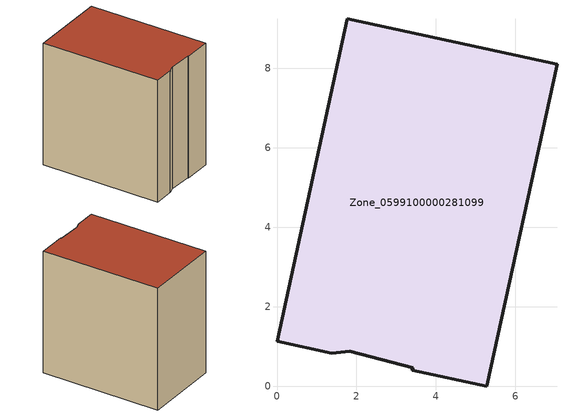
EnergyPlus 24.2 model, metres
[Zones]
Zone_0599100000281099
 floor ground (C_G): 5.28,0 3.41,0.4 3.42,0.47 1.83,0.88 1.38,0.83 0,1.13 1.77,9.25 7.05,8.11 z0
 wall outside (C_F): 0,1.13 1.38,0.83 1.83,0.88 3.42,0.47 3.41,0.4 5.28,0 7.05,8.11 1.77,9.25 0,1.13 z0:8.52
 roof outside (C_R): 3.41,0.4 5.28,0 7.05,8.11 1.77,9.25 0,1.13 1.38,0.83 1.83,0.88 3.42,0.47 z8.52
[BUILDING]
Pand.0599100000281099: North Axis=0; Terrain=City; Loads Convergence Tolerance Value=0.04; Temperature Convergence Tolerance Value=0.4; Solar Distribution=FullExterior; Maximum Number of Warmup Days=25; Minimum Number of Warmup Days=1
[Site:Location]
Rotterdam.The.Hague.AP_ZH_NLD Design_Conditions: Latitude=51.96; Longitude=4.45; Time Zone=1; Elevation=-4.5
[SITE:GROUNDTEMPERATURE:BUILDINGSURFACE]
18, 18, 18, 18, 18, 18, 18, 18, 18, 18, 18, 18
[MATERIAL] Thermal Absorptance=0.9; Solar Absorptance=0.7; Visible Absorptance=0.7
Name | Roughness | Thickness | Conductivity | Density | Specific Heat
G.TI.1975-1991 | MediumSmooth | 0.15 | 0.288461 | 540 | 1210
F.TI.1975-1991 | Rough | 0.3 | 0.230769 | 1920 | 840
R.TI.1975-1991 | MediumRough | 0.2 | 0.153846 | 1500 | 1000
[CONSTRUCTION]
C_G: G.TI.1975-1991
C_F: F.TI.1975-1991
C_R: R.TI.1975-1991
[ZONE]
Zone_0599100000281099: Type=1; Multiplier=1; Ceiling Height=Autocalculate; Volume=Autocalculate; Floor Area=autocalculate; Part of Total Floor Area=Yes
[ZONEINFILTRATION:DESIGNFLOWRATE]
Infil_Zone_0599100000281099: Zone or ZoneList or Space or SpaceList=Zone_0599100000281099; Schedule=AlwaysOn; Design Flow Rate Calculation Method=Flow/Area; Flow Rate per Floor Area=0.003; Constant Term Coefficient=1; Temperature Term Coefficient=0; Velocity Term Coefficient=0; Velocity Squared Term Coefficient=0
[HVACTEMPLATE:ZONE:IDEALLOADSAIRSYSTEM]
Zone_0599100000281099: Maximum Heating Supply Air Temperature=50; Minimum Cooling Supply Air Temperature=13; Maximum Heating Supply Air Humidity Ratio=0.0156; Minimum Cooling Supply Air Humidity Ratio=0.0077; Heating Limit=NoLimit; Cooling Limit=NoLimit; Dehumidification Control Type=ConstantSensibleHeatRatio; Cooling Sensible Heat Ratio=0.7; Dehumidification Setpoint=60; Humidification Control Type=None; Humidification Setpoint=30; Outdoor Air Method=None; Outdoor Air Flow Rate per Person=0.00944; Outdoor Air Flow Rate per Zone Floor Area=0; Outdoor Air Flow Rate per Zone=0; Demand Controlled Ventilation Type=None; Outdoor Air Economizer Type=NoEconomizer; Heat Recovery Type=None; Sensible Heat Recovery Effectiveness=0.7; Latent Heat Recovery Effectiveness=0.65
[ZONECONTROL:THERMOSTAT]
ThermostatControl_Zone_0599100000281099: Zone or ZoneList=Zone_0599100000281099; Control Type Schedule=DualSetpointControlType; Control 1=Thermostat_Zone_0599100000281099; Temperature Difference Between Cutout And Setpoint=0
[THERMOSTATSETPOINT:DUALSETPOINT]
Thermostat_Zone_0599100000281099: Heating Setpoint Temperature Schedule=HeatingSetpoint_Zone_0599100000281099; Cooling Setpoint Temperature Schedule=CoolingSetpoint_Zone_0599100000281099
[SCHEDULE:COMPACT]
HeatingSetpoint_Zone_0599100000281099: Through: 12/31, For: AllDays, Until: 24:00, 21
CoolingSetpoint_Zone_0599100000281099: Through: 12/31, For: AllDays, Until: 24:00, 24
DualSetpointControlType: Through: 12/31, For: AllDays, Until: 24:00, 4
AlwaysOn: Through: 12/31, For: AllDays, Until: 24:00, 1
